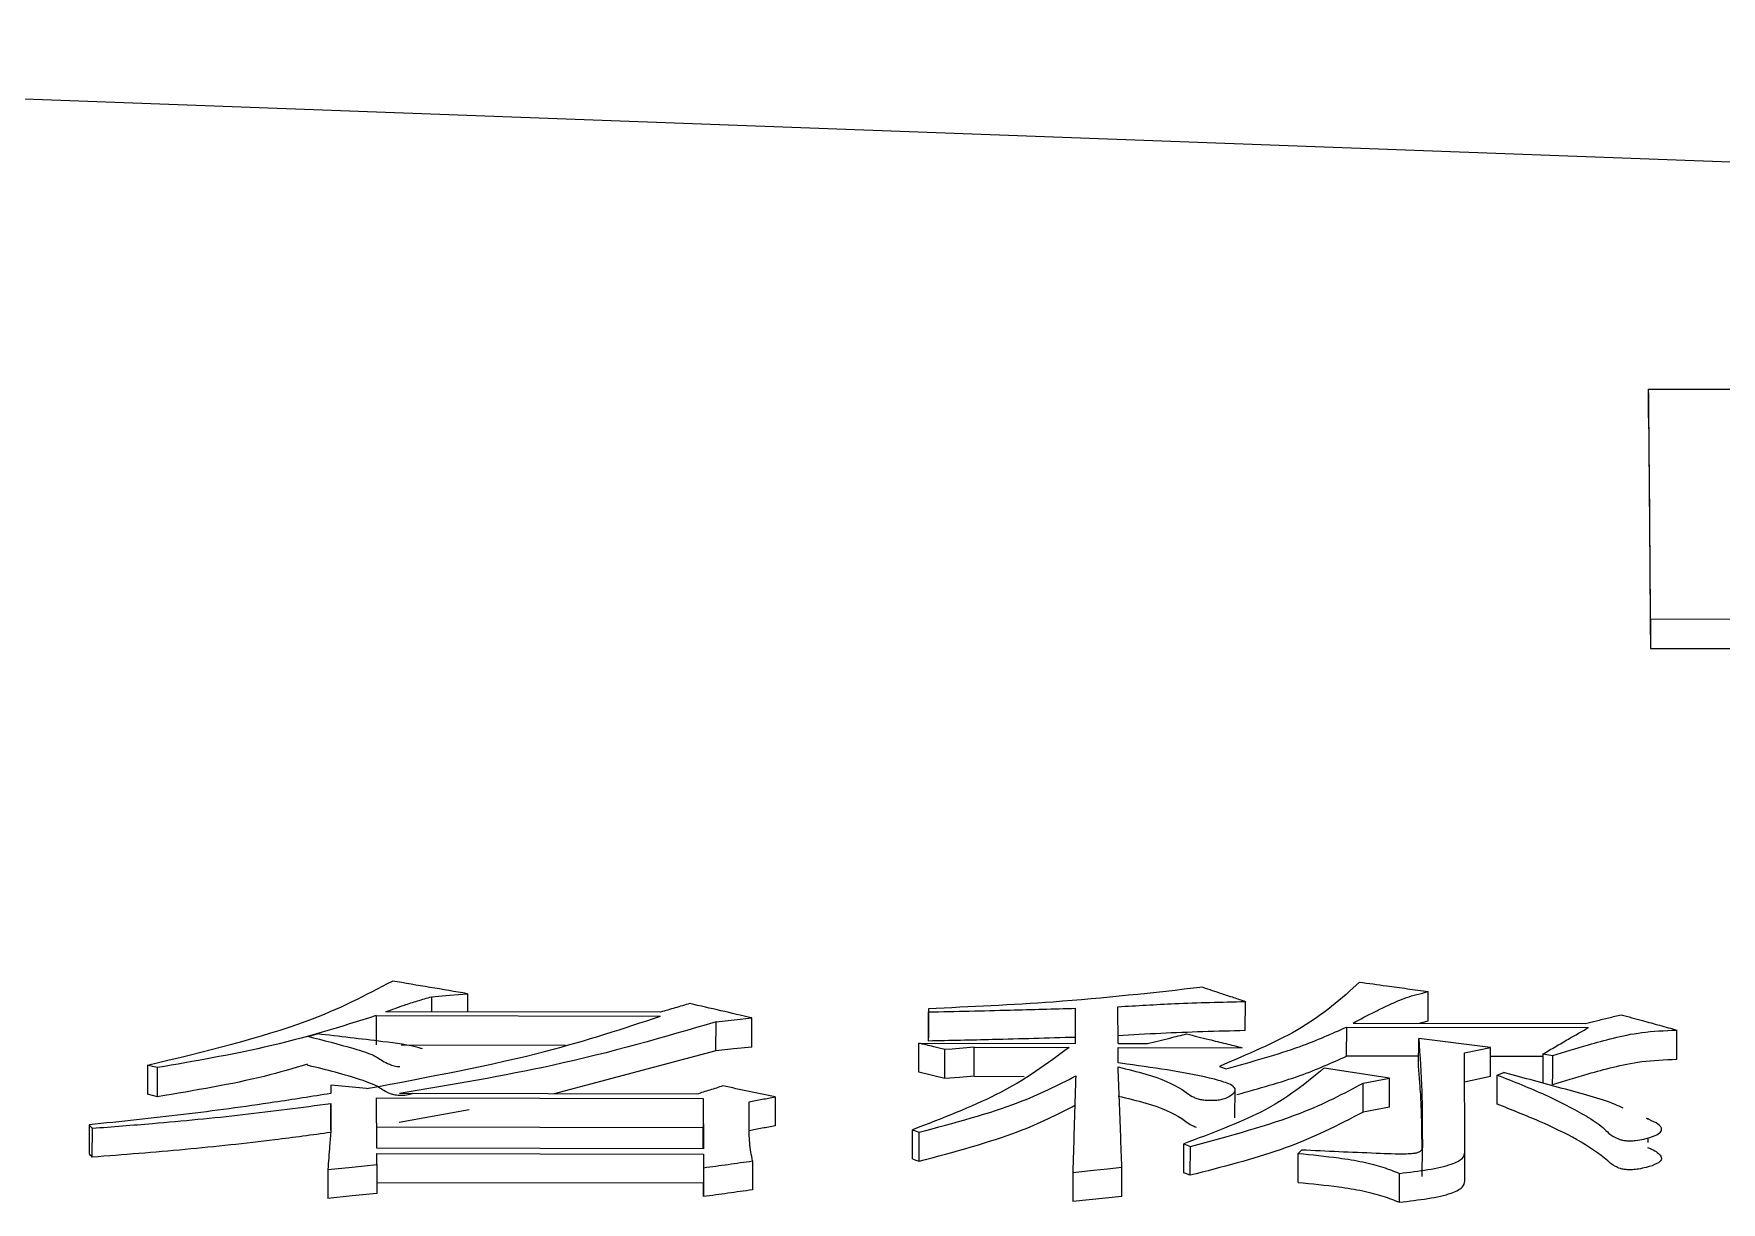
# Model space of a CAD drawing. Header units: millimetres. Extents: x 2301 to 4250, y 838 to 2217.
# Drawn here: x 2711.98 to 2717.57, y 2013.51 to 2017.38 of the extents above; entities that cross this region are included whole.
import ezdxf

# ---------------------------------------------------------------- set-up
doc = ezdxf.new("R2010")
doc.units = ezdxf.units.MM

msp = doc.modelspace()

# ---------------------------------------------------------------- linework, layer by layer
at = {"color": 7, "linetype": 'Continuous', "lineweight": 25}
for p, q in [((2706.0821, 2017.3796), (2721.3971, 2016.816)), ((2717.3254, 2016.2034), (2718.326, 2016.2015)), ((2717.3316, 2015.4431), (2717.3314, 2015.345)), ((2717.3316, 2015.4431), (2717.7803, 2015.4422)), ((2717.3314, 2015.345), (2717.7801, 2015.3442)), ((2713.2967, 2014.1921), (2713.2966, 2014.1424)), ((2713.4157, 2014.2022), (2713.4155, 2014.1422)), ((2716.5957, 2014.1128), (2716.5959, 2014.2093)), ((2714.0541, 2014.141), (2713.1455, 2014.1427)), ((2714.9411, 2014.1525), (2714.9409, 2014.0561)), ((2714.9409, 2014.0456), (2714.9411, 2014.142)), ((2714.9411, 2014.1525), (2714.9411, 2014.142)), ((2715.4276, 2014.0578), (2715.4279, 2014.1542)), ((2715.4284, 2014.0379), (2715.4279, 2014.1542)), ((2715.569, 2014.0376), (2715.5685, 2014.1591)), ((2715.99, 2014.0802), (2715.9903, 2014.1766)), ((2713.113, 2014.1296), (2713.1128, 2014.0333)), ((2713.113, 2014.1296), (2714.0541, 2014.1279)), ((2714.2378, 2014.0128), (2714.238, 2014.1091)), ((2716.3257, 2013.9957), (2716.3259, 2014.092)), ((2716.3259, 2014.092), (2717.1264, 2014.0905)), ((2716.3475, 2014.1051), (2717.1156, 2014.1037)), ((2716.5663, 2014.1047), (2716.5957, 2014.1128)), ((2717.4183, 2013.9857), (2717.4185, 2014.082)), ((2713.1956, 2014.0332), (2713.7402, 2014.0321)), ((2714.9089, 2013.9426), (2714.9091, 2014.0388)), ((2714.9091, 2014.0388), (2715.4284, 2014.0379)), ((2714.9409, 2014.0456), (2714.9409, 2014.0561)), ((2715.0929, 2013.9289), (2715.0931, 2014.0251)), ((2715.0931, 2014.0251), (2715.4067, 2014.0245)), ((2715.4277, 2014.0379), (2715.4276, 2014.0578)), ((2715.569, 2014.0376), (2715.6663, 2014.0374)), ((2715.569, 2014.0242), (2715.9801, 2014.0235)), ((2715.5693, 2013.9732), (2715.569, 2014.0242)), ((2716.5639, 2013.9582), (2716.5641, 2014.0544)), ((2716.8022, 2014.0246), (2716.5641, 2014.0544)), ((2716.7157, 2014.006), (2716.8022, 2014.0246)), ((2714.2379, 2014.0128), (2713.7023, 2013.8705)), ((2714.9955, 2013.9211), (2714.9958, 2014.0173)), ((2716.564, 2013.9953), (2716.3257, 2013.9957)), ((2716.717, 2013.6782), (2716.7157, 2014.006)), ((2716.9753, 2013.9945), (2716.8021, 2013.9948)), ((2716.9754, 2014.0028), (2716.9751, 2013.9067)), ((2716.9754, 2014.0028), (2717.0078, 2013.9974)), ((2712.3565, 2013.9657), (2712.3563, 2013.8696)), ((2712.3887, 2013.8614), (2712.389, 2013.9575)), ((2714.9955, 2013.9211), (2714.9089, 2013.9426)), ((2715.0929, 2013.9289), (2715.2584, 2013.9286)), ((2715.9046, 2013.9617), (2715.9263, 2013.9536)), ((2716.4673, 2013.9227), (2716.2508, 2013.9557)), ((2716.3808, 2013.9065), (2716.4673, 2013.9227)), ((2716.802, 2013.9284), (2716.7155, 2013.9098)), ((2716.824, 2013.8368), (2716.8242, 2013.9329)), ((2712.9626, 2013.8993), (2712.9625, 2013.8719)), ((2712.9626, 2013.8993), (2712.9627, 2013.8719)), ((2713.1142, 2013.8579), (2714.1959, 2013.8558)), ((2713.1149, 2013.6906), (2713.1142, 2013.8579)), ((2714.1743, 2013.8696), (2713.1899, 2013.8715)), ((2714.1959, 2013.8558), (2714.1957, 2013.7599)), ((2714.1959, 2013.8558), (2714.1966, 2013.6886)), ((2715.9559, 2013.7918), (2715.9562, 2013.889)), ((2716.3805, 2013.8105), (2716.3808, 2013.9065)), ((2712.9629, 2013.8389), (2712.9626, 2013.7429)), ((2712.9632, 2013.7499), (2712.9629, 2013.8389)), ((2713.4204, 2013.818), (2713.1896, 2013.7755)), ((2714.3478, 2013.7389), (2714.3474, 2013.8445)), ((2716.4671, 2013.8267), (2716.3806, 2013.8105)), ((2712.1627, 2013.7682), (2712.1624, 2013.6723)), ((2712.1733, 2013.6612), (2712.1735, 2013.757)), ((2713.114, 2013.7619), (2714.1957, 2013.7599)), ((2714.196, 2013.6886), (2714.1957, 2013.7599)), ((2714.8884, 2013.6561), (2714.8886, 2013.7519)), ((2714.8887, 2013.7519), (2714.9103, 2013.7435)), ((2717.3243, 2013.7861), (2717.3243, 2013.7905)), ((2714.1966, 2013.6886), (2713.1149, 2013.6906)), ((2714.91, 2013.6477), (2714.9103, 2013.7435)), ((2715.7864, 2013.6096), (2715.7866, 2013.7054)), ((2715.7867, 2013.7054), (2715.8083, 2013.6969)), ((2715.8081, 2013.6011), (2715.8083, 2013.6969)), ((2716.5761, 2013.5969), (2716.5764, 2013.6926)), ((2717.3241, 2013.7097), (2717.3241, 2013.7257)), ((2713.1151, 2013.6368), (2713.1148, 2013.5411)), ((2713.1149, 2013.6737), (2714.1967, 2013.6716)), ((2713.1151, 2013.6368), (2713.1149, 2013.6737)), ((2714.1967, 2013.6716), (2714.1964, 2013.5759)), ((2714.1967, 2013.6716), (2714.1968, 2013.6262)), ((2714.359, 2013.6487), (2714.3588, 2013.553)), ((2716.1762, 2013.6849), (2716.1654, 2013.6736)), ((2716.7168, 2013.5825), (2716.717, 2013.6782)), ((2713.1149, 2013.5779), (2714.1964, 2013.5759)), ((2715.4192, 2013.6097), (2715.419, 2013.514)), ((2715.5812, 2013.5308), (2715.5814, 2013.6265)), ((2715.8081, 2013.6011), (2715.7864, 2013.6096)), ((2714.1966, 2013.5305), (2714.1964, 2013.5759)), ((2715.5812, 2013.5308), (2715.419, 2013.514))]:
    msp.add_line(p, q, dxfattribs=at)
at = {"color": 7, "linetype": 'Continuous', "lineweight": 25, "flags": 128}
for points in [[(2717.3252, 2016.1087), (2717.3253, 2016.1598), (2717.3254, 2016.2034)], [(2713.2967, 2014.1921), (2713.3562, 2014.1972), (2713.4157, 2014.2022)], [(2714.2382, 2014.1091), (2714.2976, 2014.1156), (2714.3571, 2014.122)], [(2714.3569, 2014.0257), (2714.357, 2014.0797), (2714.3571, 2014.122)], [(2712.8926, 2014.0628), (2712.8945, 2014.0633), (2712.9066, 2014.0662), (2712.9187, 2014.0692)], [(2714.3569, 2014.0257), (2714.2974, 2014.0193), (2714.2379, 2014.0128)], [(2715.0931, 2014.0251), (2715.0444, 2014.0212), (2715.0201, 2014.0192), (2714.9958, 2014.0173)], [(2716.802, 2013.9284), (2716.8021, 2013.9823), (2716.8022, 2014.0246)], [(2717.0076, 2013.9012), (2717.0077, 2013.9377), (2717.0078, 2013.9676), (2717.0078, 2013.9974)], [(2712.389, 2013.9575), (2712.3728, 2013.9616), (2712.3566, 2013.9657)], [(2715.0929, 2013.9289), (2715.0442, 2013.925), (2714.9955, 2013.9211)], [(2716.4671, 2013.8267), (2716.4672, 2013.8805), (2716.4673, 2013.9227)], [(2716.8242, 2013.9329), (2716.8297, 2013.935), (2716.8377, 2013.938), (2716.8458, 2013.941)], [(2712.3887, 2013.8614), (2712.3726, 2013.8655), (2712.3564, 2013.8696)], [(2713.0815, 2013.8881), (2713.0221, 2013.8937), (2712.9626, 2013.8993)], [(2714.4339, 2013.8609), (2714.4338, 2013.8071), (2714.4337, 2013.7649)], [(2712.9529, 2013.62), (2713.034, 2013.6284), (2713.1151, 2013.6368)], [(2714.8884, 2013.6561), (2714.8939, 2013.654), (2714.8994, 2013.6518), (2714.91, 2013.6477)], [(2716.1652, 2013.5779), (2716.1653, 2013.6168), (2716.1653, 2013.6452), (2716.1654, 2013.6736)], [(2712.9529, 2013.62), (2712.9528, 2013.5664), (2712.9527, 2013.5243)], [(2714.1968, 2013.6262), (2714.1967, 2013.5726), (2714.1966, 2013.5305)], [(2715.5814, 2013.6265), (2715.5344, 2013.6216), (2715.4874, 2013.6167), (2715.4192, 2013.6097)], [(2716.5007, 2013.512), (2716.5008, 2013.5397), (2716.5009, 2013.5673), (2716.501, 2013.6076)], [(2713.1148, 2013.5411), (2713.0337, 2013.5327), (2712.9527, 2013.5243)]]:
    msp.add_lwpolyline(points, dxfattribs=at)
at = {"color": 7, "linetype": 'Continuous', "lineweight": 25}
for points, knots in [([(2717.3316, 2015.4431), (2717.3307, 2015.5661), (2717.3287, 2015.8539), (2717.3266, 2016.0762), (2717.3254, 2016.2034)], [0, 0, 0, 0, 0.427525, 1, 1, 1, 1]), ([(2717.3252, 2016.1044), (2717.3261, 2016.0107), (2717.3282, 2015.7919), (2717.3302, 2015.5076), (2717.3314, 2015.345)], [0, 0, 0, 0, 0.428082, 1, 1, 1, 1]), ([(2712.3565, 2013.9657), (2712.5459, 2014.0116), (2712.8807, 2014.0927), (2713.08, 2014.1983), (2713.1666, 2014.2441)], [0, 0, 0, 0, 0.565519, 1, 1, 1, 1]), ([(2713.1455, 2014.1427), (2713.1654, 2014.15), (2713.1988, 2014.1623), (2713.2497, 2014.1787), (2713.281, 2014.1876), (2713.2967, 2014.1921)], [0, 0, 0, 0, 0.424754, 0.712014, 1, 1, 1, 1]), ([(2713.4157, 2014.2022), (2713.3742, 2014.2092), (2713.2912, 2014.2232), (2713.2082, 2014.2371), (2713.1667, 2014.2441)], [0, 0, 0, 0, 0.5, 1, 1, 1, 1]), ([(2715.8494, 2014.2236), (2715.6863, 2014.2054), (2715.3937, 2014.1726), (2715.08, 2014.1587), (2714.9411, 2014.1525)], [0, 0, 0, 0, 0.557097, 1, 1, 1, 1]), ([(2715.8494, 2014.2236), (2715.8702, 2014.2167), (2715.9041, 2014.2054), (2715.9511, 2014.1897), (2715.9772, 2014.181), (2715.9903, 2014.1766)], [0, 0, 0, 0, 0.443416, 0.721708, 1, 1, 1, 1]), ([(2716.3685, 2014.2407), (2716.3093, 2014.1864), (2716.2029, 2014.0889), (2715.9961, 2014.0008), (2715.9045, 2013.9618)], [0, 0, 0, 0, 0.556899, 1, 1, 1, 1]), ([(2716.3475, 2014.1051), (2716.3709, 2014.1178), (2716.4094, 2014.1386), (2716.4688, 2014.1665), (2716.5204, 2014.1904), (2716.5706, 2014.203), (2716.5959, 2014.2093)], [0, 0, 0, 0, 0.337761, 0.556951, 0.777135, 1, 1, 1, 1]), ([(2716.3686, 2014.2407), (2716.3982, 2014.2366), (2716.4509, 2014.2293), (2716.5267, 2014.2189), (2716.5728, 2014.2125), (2716.5959, 2014.2093)], [0, 0, 0, 0, 0.390969, 0.695485, 1, 1, 1, 1]), ([(2714.1514, 2014.1696), (2714.1352, 2014.1649), (2714.1028, 2014.1553), (2714.0703, 2014.1458), (2714.0541, 2014.141)], [0, 0, 0, 0, 0.499998, 1, 1, 1, 1]), ([(2714.3571, 2014.122), (2714.3228, 2014.13), (2714.2542, 2014.1459), (2714.1857, 2014.1617), (2714.1514, 2014.1696)], [0, 0, 0, 0, 0.5, 1, 1, 1, 1]), ([(2714.9411, 2014.142), (2715.0315, 2014.1439), (2715.1939, 2014.1473), (2715.3559, 2014.152), (2715.4279, 2014.1542)], [0, 0, 0, 0, 0.555754, 1, 1, 1, 1]), ([(2715.5685, 2014.1591), (2715.631, 2014.1629), (2715.7701, 2014.1711), (2715.9121, 2014.1747), (2715.9903, 2014.1766)], [0, 0, 0, 0, 0.449849, 1, 1, 1, 1]), ([(2713.113, 2014.1296), (2712.9958, 2014.0927), (2712.7848, 2014.0263), (2712.5108, 2013.9787), (2712.389, 2013.9575)], [0, 0, 0, 0, 0.555264, 1, 1, 1, 1]), ([(2713.0815, 2013.8881), (2713.2884, 2013.9269), (2713.6546, 2013.9955), (2713.933, 2014.0878), (2714.0541, 2014.1279)], [0, 0, 0, 0, 0.564995, 1, 1, 1, 1]), ([(2714.2381, 2014.1091), (2714.0656, 2014.0584), (2713.7549, 2013.9672), (2713.3637, 2013.9009), (2713.1898, 2013.8715)], [0, 0, 0, 0, 0.555354, 1, 1, 1, 1]), ([(2715.99, 2014.0802), (2715.8964, 2014.0777), (2715.7546, 2014.0738), (2715.6155, 2014.0656), (2715.5682, 2014.0628)], [0, 0, 0, 0, 0.659861, 1, 1, 1, 1]), ([(2715.9263, 2013.9536), (2716.0122, 2013.9775), (2716.1649, 2014.0199), (2716.277, 2014.0701), (2716.3259, 2014.092)], [0, 0, 0, 0, 0.5632176, 1, 1, 1, 1]), ([(2716.9754, 2014.0028), (2716.9895, 2014.0111), (2717.0177, 2014.0276), (2717.0681, 2014.0568), (2717.1043, 2014.0777), (2717.1264, 2014.0905)], [0, 0, 0, 0, 0.280241, 0.560481, 1, 1, 1, 1]), ([(2717.0078, 2013.9974), (2717.0465, 2014.0096), (2717.1103, 2014.0298), (2717.2075, 2014.0555), (2717.2996, 2014.0764), (2717.3786, 2014.0801), (2717.4185, 2014.082)], [0, 0, 0, 0, 0.335019, 0.553277, 0.774167, 1, 1, 1, 1]), ([(2717.1156, 2014.1037), (2717.1279, 2014.1067), (2717.1539, 2014.113), (2717.1935, 2014.1226), (2717.2208, 2014.1292), (2717.2344, 2014.1324)], [0, 0, 0, 0, 0.311539, 0.655769, 1, 1, 1, 1]), ([(2717.2344, 2014.1324), (2717.2579, 2014.126), (2717.3003, 2014.1145), (2717.3617, 2014.0976), (2717.3996, 2014.0872), (2717.4185, 2014.082)], [0, 0, 0, 0, 0.382282, 0.691141, 1, 1, 1, 1]), ([(2712.8861, 2014.0612), (2712.9382, 2014.0481), (2713.0162, 2014.0284), (2713.1085, 2013.9994), (2713.1353, 2013.9778), (2713.1623, 2013.9656), (2713.1811, 2013.9617), (2713.1882, 2013.9613), (2713.1914, 2013.9611)], [0, 0, 0, 0, 0.4425383, 0.6635185, 0.8576275, 0.9551438, 0.9797199, 1, 1, 1, 1]), ([(2713.2661, 2014.0196), (2713.2625, 2014.0207), (2713.2282, 2014.0317), (2713.1052, 2014.0475), (2712.9904, 2014.0609), (2712.9187, 2014.0692)], [0, 0, 0, 0, 0.041499, 0.400659, 1, 1, 1, 1]), ([(2715.4067, 2014.0245), (2715.3352, 2013.971), (2715.2066, 2013.8748), (2714.9863, 2013.7897), (2714.8886, 2013.7519)], [0, 0, 0, 0, 0.55626, 1, 1, 1, 1]), ([(2714.9958, 2014.0173), (2714.9834, 2014.0203), (2714.9628, 2014.0255), (2714.9339, 2014.0327), (2714.9174, 2014.0368), (2714.9091, 2014.0388)], [0, 0, 0, 0, 0.428361, 0.71418, 1, 1, 1, 1]), ([(2715.4276, 2014.0578), (2715.3362, 2014.0551), (2715.1742, 2014.0504), (2715.0117, 2014.0471), (2714.9409, 2014.0456)], [0, 0, 0, 0, 0.564211, 1, 1, 1, 1]), ([(2715.6663, 2014.0374), (2715.6787, 2014.0404), (2715.7034, 2014.0465), (2715.7466, 2014.0571), (2715.7775, 2014.0646), (2715.796, 2014.0691)], [0, 0, 0, 0, 0.285577, 0.571154, 1, 1, 1, 1]), ([(2715.796, 2014.0691), (2715.8208, 2014.063), (2715.8638, 2014.0524), (2715.9252, 2014.0371), (2715.9618, 2014.028), (2715.9801, 2014.0235)], [0, 0, 0, 0, 0.403163, 0.701581, 1, 1, 1, 1]), ([(2716.5641, 2014.0544), (2716.5683, 2013.9963), (2716.5748, 2013.9082), (2716.5758, 2013.7868), (2716.5762, 2013.724), (2716.5764, 2013.6926)], [0, 0, 0, 0, 0.49199, 0.745991, 1, 1, 1, 1]), ([(2712.8859, 2013.9693), (2712.8394, 2013.9552), (2712.6968, 2013.9124), (2712.5127, 2013.8819), (2712.3887, 2013.8614)], [0, 0, 0, 0, 0.326542, 1, 1, 1, 1]), ([(2715.5693, 2013.9597), (2715.6009, 2013.9521), (2715.6879, 2013.9312), (2715.7706, 2013.8957), (2715.8061, 2013.8653), (2715.8321, 2013.8543), (2715.8482, 2013.8508), (2715.8664, 2013.8493), (2715.8861, 2013.8494), (2715.9056, 2013.8512), (2715.9247, 2013.8556), (2715.9451, 2013.8658), (2715.9588, 2013.879), (2715.9554, 2013.8935), (2715.9322, 2013.9067), (2715.8254, 2013.9373), (2715.6903, 2013.9564), (2715.579, 2013.9718), (2715.5693, 2013.9732)], [0, 0, 0, 0, 0.104818, 0.288489, 0.371147, 0.389957, 0.405379, 0.420809, 0.436752, 0.454223, 0.471611, 0.498261, 0.557752, 0.592464, 0.627047, 0.687152, 0.97271, 1, 1, 1, 1]), ([(2715.9624, 2013.8685), (2716.0354, 2013.8888), (2716.1748, 2013.9277), (2716.277, 2013.9738), (2716.3257, 2013.9957)], [0, 0, 0, 0, 0.523424, 1, 1, 1, 1]), ([(2717.0076, 2013.9012), (2717.0463, 2013.9135), (2717.1101, 2013.9336), (2717.2072, 2013.9593), (2717.2994, 2013.9801), (2717.3784, 2013.9838), (2717.4183, 2013.9857)], [0, 0, 0, 0, 0.334944, 0.553173, 0.774074, 1, 1, 1, 1]), ([(2713.2344, 2013.8714), (2713.2323, 2013.8707), (2713.2253, 2013.8682), (2713.212, 2013.8659), (2713.1971, 2013.8647), (2713.1857, 2013.8651), (2713.1727, 2013.867), (2713.1449, 2013.8754), (2713.1225, 2013.8949), (2713.0599, 2013.9189), (2712.9793, 2013.9423), (2712.9184, 2013.9576), (2712.8867, 2013.9648), (2712.8859, 2013.965)], [0, 0, 0, 0, 0.018755, 0.064763, 0.085004, 0.105469, 0.127666, 0.166797, 0.332651, 0.535406, 0.766765, 0.994408, 1, 1, 1, 1]), ([(2714.9103, 2013.7435), (2715.0272, 2013.7748), (2715.2344, 2013.8303), (2715.3698, 2013.8998), (2715.4288, 2013.9301)], [0, 0, 0, 0, 0.56439, 1, 1, 1, 1]), ([(2715.4288, 2013.9301), (2715.4278, 2013.8993), (2715.4259, 2013.8376), (2715.4227, 2013.7311), (2715.4205, 2013.6544), (2715.4192, 2013.6097)], [0, 0, 0, 0, 0.294538, 0.589076, 1, 1, 1, 1]), ([(2715.5814, 2013.6265), (2715.5802, 2013.6624), (2715.5776, 2013.7371), (2715.5736, 2013.8482), (2715.5707, 2013.9225), (2715.5693, 2013.9597)], [0, 0, 0, 0, 0.317033, 0.658512, 1, 1, 1, 1]), ([(2716.2507, 2013.9557), (2716.1909, 2013.906), (2716.0831, 2013.8165), (2715.8779, 2013.7396), (2715.7866, 2013.7054)], [0, 0, 0, 0, 0.555457, 1, 1, 1, 1]), ([(2716.5755, 2013.6896), (2716.5754, 2013.6981), (2716.5752, 2013.7181), (2716.5748, 2013.7438), (2716.5743, 2013.7725), (2716.5738, 2013.7954), (2716.5728, 2013.8352), (2716.5708, 2013.8696), (2716.5683, 2013.9041), (2716.5671, 2013.9192), (2716.5661, 2013.9312), (2716.5651, 2013.9432), (2716.5644, 2013.9522), (2716.5639, 2013.9582)], [0, 0, 0, 0, 0.092332, 0.2192164, 0.2826586, 0.4095431, 0.4729853, 0.7267587, 0.7950687, 0.8633787, 0.8975336, 0.9316886, 1, 1, 1, 1]), ([(2716.8242, 2013.9329), (2716.8787, 2013.9114), (2716.9877, 2013.8682), (2717.1007, 2013.8091), (2717.1787, 2013.7603), (2717.198, 2013.7309), (2717.2356, 2013.718), (2717.2491, 2013.7156), (2717.2656, 2013.715), (2717.2867, 2013.7166), (2717.3169, 2013.722), (2717.3465, 2013.7315), (2717.3677, 2013.7441), (2717.3697, 2013.7589), (2717.3537, 2013.7746), (2717.3298, 2013.7842), (2717.3183, 2013.7888)], [0, 0, 0, 0, 0.233193, 0.466691, 0.583381, 0.700029, 0.713281, 0.726685, 0.738265, 0.753231, 0.779725, 0.825435, 0.861735, 0.898249, 0.95121, 1, 1, 1, 1]), ([(2717.2414, 2013.8234), (2717.2327, 2013.8275), (2717.1791, 2013.8525), (2717.0355, 2013.8889), (2716.9127, 2013.9237), (2716.8471, 2013.9407), (2716.8458, 2013.941)], [0, 0, 0, 0, 0.087455, 0.535244, 0.990503, 1, 1, 1, 1]), ([(2712.9627, 2013.8719), (2712.9006, 2013.862), (2712.7421, 2013.8368), (2712.4764, 2013.801), (2712.2675, 2013.7792), (2712.1627, 2013.7682)], [0, 0, 0, 0, 0.242868, 0.620238, 1, 1, 1, 1]), ([(2714.2607, 2013.8969), (2714.2463, 2013.8923), (2714.2175, 2013.8833), (2714.1887, 2013.8742), (2714.1743, 2013.8696)], [0, 0, 0, 0, 0.499998, 1, 1, 1, 1]), ([(2714.4339, 2013.8609), (2714.405, 2013.8669), (2714.3473, 2013.8789), (2714.2896, 2013.8909), (2714.2607, 2013.8969)], [0, 0, 0, 0, 0.5, 1, 1, 1, 1]), ([(2714.3474, 2013.8445), (2714.3618, 2013.8473), (2714.3907, 2013.8527), (2714.4195, 2013.8582), (2714.4339, 2013.8609)], [0, 0, 0, 0, 0.5000002, 1, 1, 1, 1]), ([(2715.5691, 2013.8636), (2715.6006, 2013.856), (2715.6873, 2013.835), (2715.7724, 2013.8001), (2715.8028, 2013.7698), (2715.825, 2013.7616), (2715.8273, 2013.7607)], [0, 0, 0, 0, 0.2754641, 0.7574008, 0.975436, 1, 1, 1, 1]), ([(2715.8083, 2013.6969), (2715.9387, 2013.732), (2716.1698, 2013.7941), (2716.3167, 2013.8724), (2716.3808, 2013.9065)], [0, 0, 0, 0, 0.5642623, 1, 1, 1, 1]), ([(2712.1735, 2013.757), (2712.2399, 2013.7621), (2712.4082, 2013.7751), (2712.6746, 2013.8008), (2712.8665, 2013.8261), (2712.9629, 2013.8389)], [0, 0, 0, 0, 0.245072, 0.621096, 1, 1, 1, 1]), ([(2714.91, 2013.6477), (2715.027, 2013.679), (2715.2341, 2013.7343), (2715.3696, 2013.8038), (2715.4285, 2013.834)], [0, 0, 0, 0, 0.564455, 1, 1, 1, 1]), ([(2716.3806, 2013.8105), (2716.2975, 2013.7671), (2716.1478, 2013.6888), (2715.9127, 2013.6281), (2715.8081, 2013.6011)], [0, 0, 0, 0, 0.55488, 1, 1, 1, 1]), ([(2717.3217, 2013.6936), (2717.3262, 2013.6917), (2717.3474, 2013.683), (2717.3658, 2013.6687), (2717.37, 2013.6518), (2717.3529, 2013.6384), (2717.3247, 2013.6284), (2717.2951, 2013.6221), (2717.2743, 2013.6197), (2717.2575, 2013.6193), (2717.2432, 2013.6206), (2717.2279, 2013.6243), (2717.2078, 2013.6336), (2717.1707, 2013.667), (2717.0957, 2013.7182), (2716.9665, 2013.7803), (2716.8716, 2013.818), (2716.824, 2013.8368)], [0, 0, 0, 0, 0.019717, 0.091876, 0.128207, 0.164754, 0.212075, 0.237647, 0.255535, 0.266985, 0.278544, 0.291482, 0.315552, 0.371177, 0.593002, 0.795785, 1, 1, 1, 1]), ([(2712.1735, 2013.757), (2712.1726, 2013.7579), (2712.1704, 2013.7603), (2712.1667, 2013.764), (2712.164, 2013.7668), (2712.1627, 2013.7682)], [0, 0, 0, 0, 0.25, 0.625, 1, 1, 1, 1]), ([(2712.9632, 2013.7499), (2712.9618, 2013.7328), (2712.9594, 2013.7027), (2712.956, 2013.6594), (2712.9539, 2013.6331), (2712.9529, 2013.62)], [0, 0, 0, 0, 0.398779, 0.699389, 1, 1, 1, 1]), ([(2714.4337, 2013.7649), (2714.4193, 2013.7622), (2714.3906, 2013.7568), (2714.362, 2013.7514), (2714.3478, 2013.7487)], [0, 0, 0, 0, 0.503512, 1, 1, 1, 1]), ([(2712.9626, 2013.7429), (2712.9012, 2013.7346), (2712.7443, 2013.7135), (2712.4814, 2013.6852), (2712.2762, 2013.6692), (2712.1733, 2013.6612)], [0, 0, 0, 0, 0.2426822, 0.6200624, 1, 1, 1, 1]), ([(2714.359, 2013.6487), (2714.3571, 2013.6585), (2714.3532, 2013.6785), (2714.3489, 2013.7086), (2714.3482, 2013.7288), (2714.3478, 2013.7389)], [0, 0, 0, 0, 0.325196, 0.662509, 1, 1, 1, 1]), ([(2716.5763, 2013.6926), (2716.5757, 2013.689), (2716.5748, 2013.6838), (2716.5663, 2013.6778), (2716.557, 2013.6746), (2716.5426, 2013.6723), (2716.4975, 2013.6703), (2716.4152, 2013.6743), (2716.2997, 2013.6787), (2716.2174, 2013.6828), (2716.1762, 2013.6849)], [0, 0, 0, 0, 0.083122, 0.118748, 0.147802, 0.176836, 0.225889, 0.446626, 0.723216, 1, 1, 1, 1]), ([(2712.1733, 2013.6612), (2712.1715, 2013.663), (2712.1679, 2013.6668), (2712.1642, 2013.6705), (2712.1624, 2013.6723)], [0, 0, 0, 0, 0.500003, 1, 1, 1, 1]), ([(2714.1968, 2013.6262), (2714.2239, 2013.63), (2714.2779, 2013.6375), (2714.332, 2013.6449), (2714.359, 2013.6487)], [0, 0, 0, 0, 0.499999, 1, 1, 1, 1]), ([(2716.1654, 2013.6736), (2716.2107, 2013.6691), (2716.2849, 2013.6616), (2716.3809, 2013.6464), (2716.4477, 2013.6285), (2716.4833, 2013.6146), (2716.501, 2013.6076)], [0, 0, 0, 0, 0.347242, 0.568885, 0.786213, 1, 1, 1, 1]), ([(2716.501, 2013.6076), (2716.5651, 2013.6154), (2716.6532, 2013.626), (2716.7136, 2013.6566), (2716.7159, 2013.6711), (2716.717, 2013.6782)], [0, 0, 0, 0, 0.574092, 0.788689, 1, 1, 1, 1]), ([(2716.1652, 2013.5779), (2716.2105, 2013.5733), (2716.2847, 2013.5659), (2716.3806, 2013.5507), (2716.4475, 2013.5328), (2716.4831, 2013.5189), (2716.5007, 2013.512)], [0, 0, 0, 0, 0.3473319, 0.5689993, 0.7862923, 1, 1, 1, 1]), ([(2716.5007, 2013.512), (2716.5649, 2013.5197), (2716.6529, 2013.5303), (2716.7133, 2013.5609), (2716.7157, 2013.5753), (2716.7168, 2013.5825)], [0, 0, 0, 0, 0.574283, 0.788814, 1, 1, 1, 1]), ([(2714.3588, 2013.553), (2714.3318, 2013.5492), (2714.2777, 2013.5418), (2714.2236, 2013.5343), (2714.1966, 2013.5305)], [0, 0, 0, 0, 0.5, 1, 1, 1, 1])]:
    msp.add_open_spline(points, degree=3, knots=knots, dxfattribs=at)

doc.saveas('drawing.dxf')
